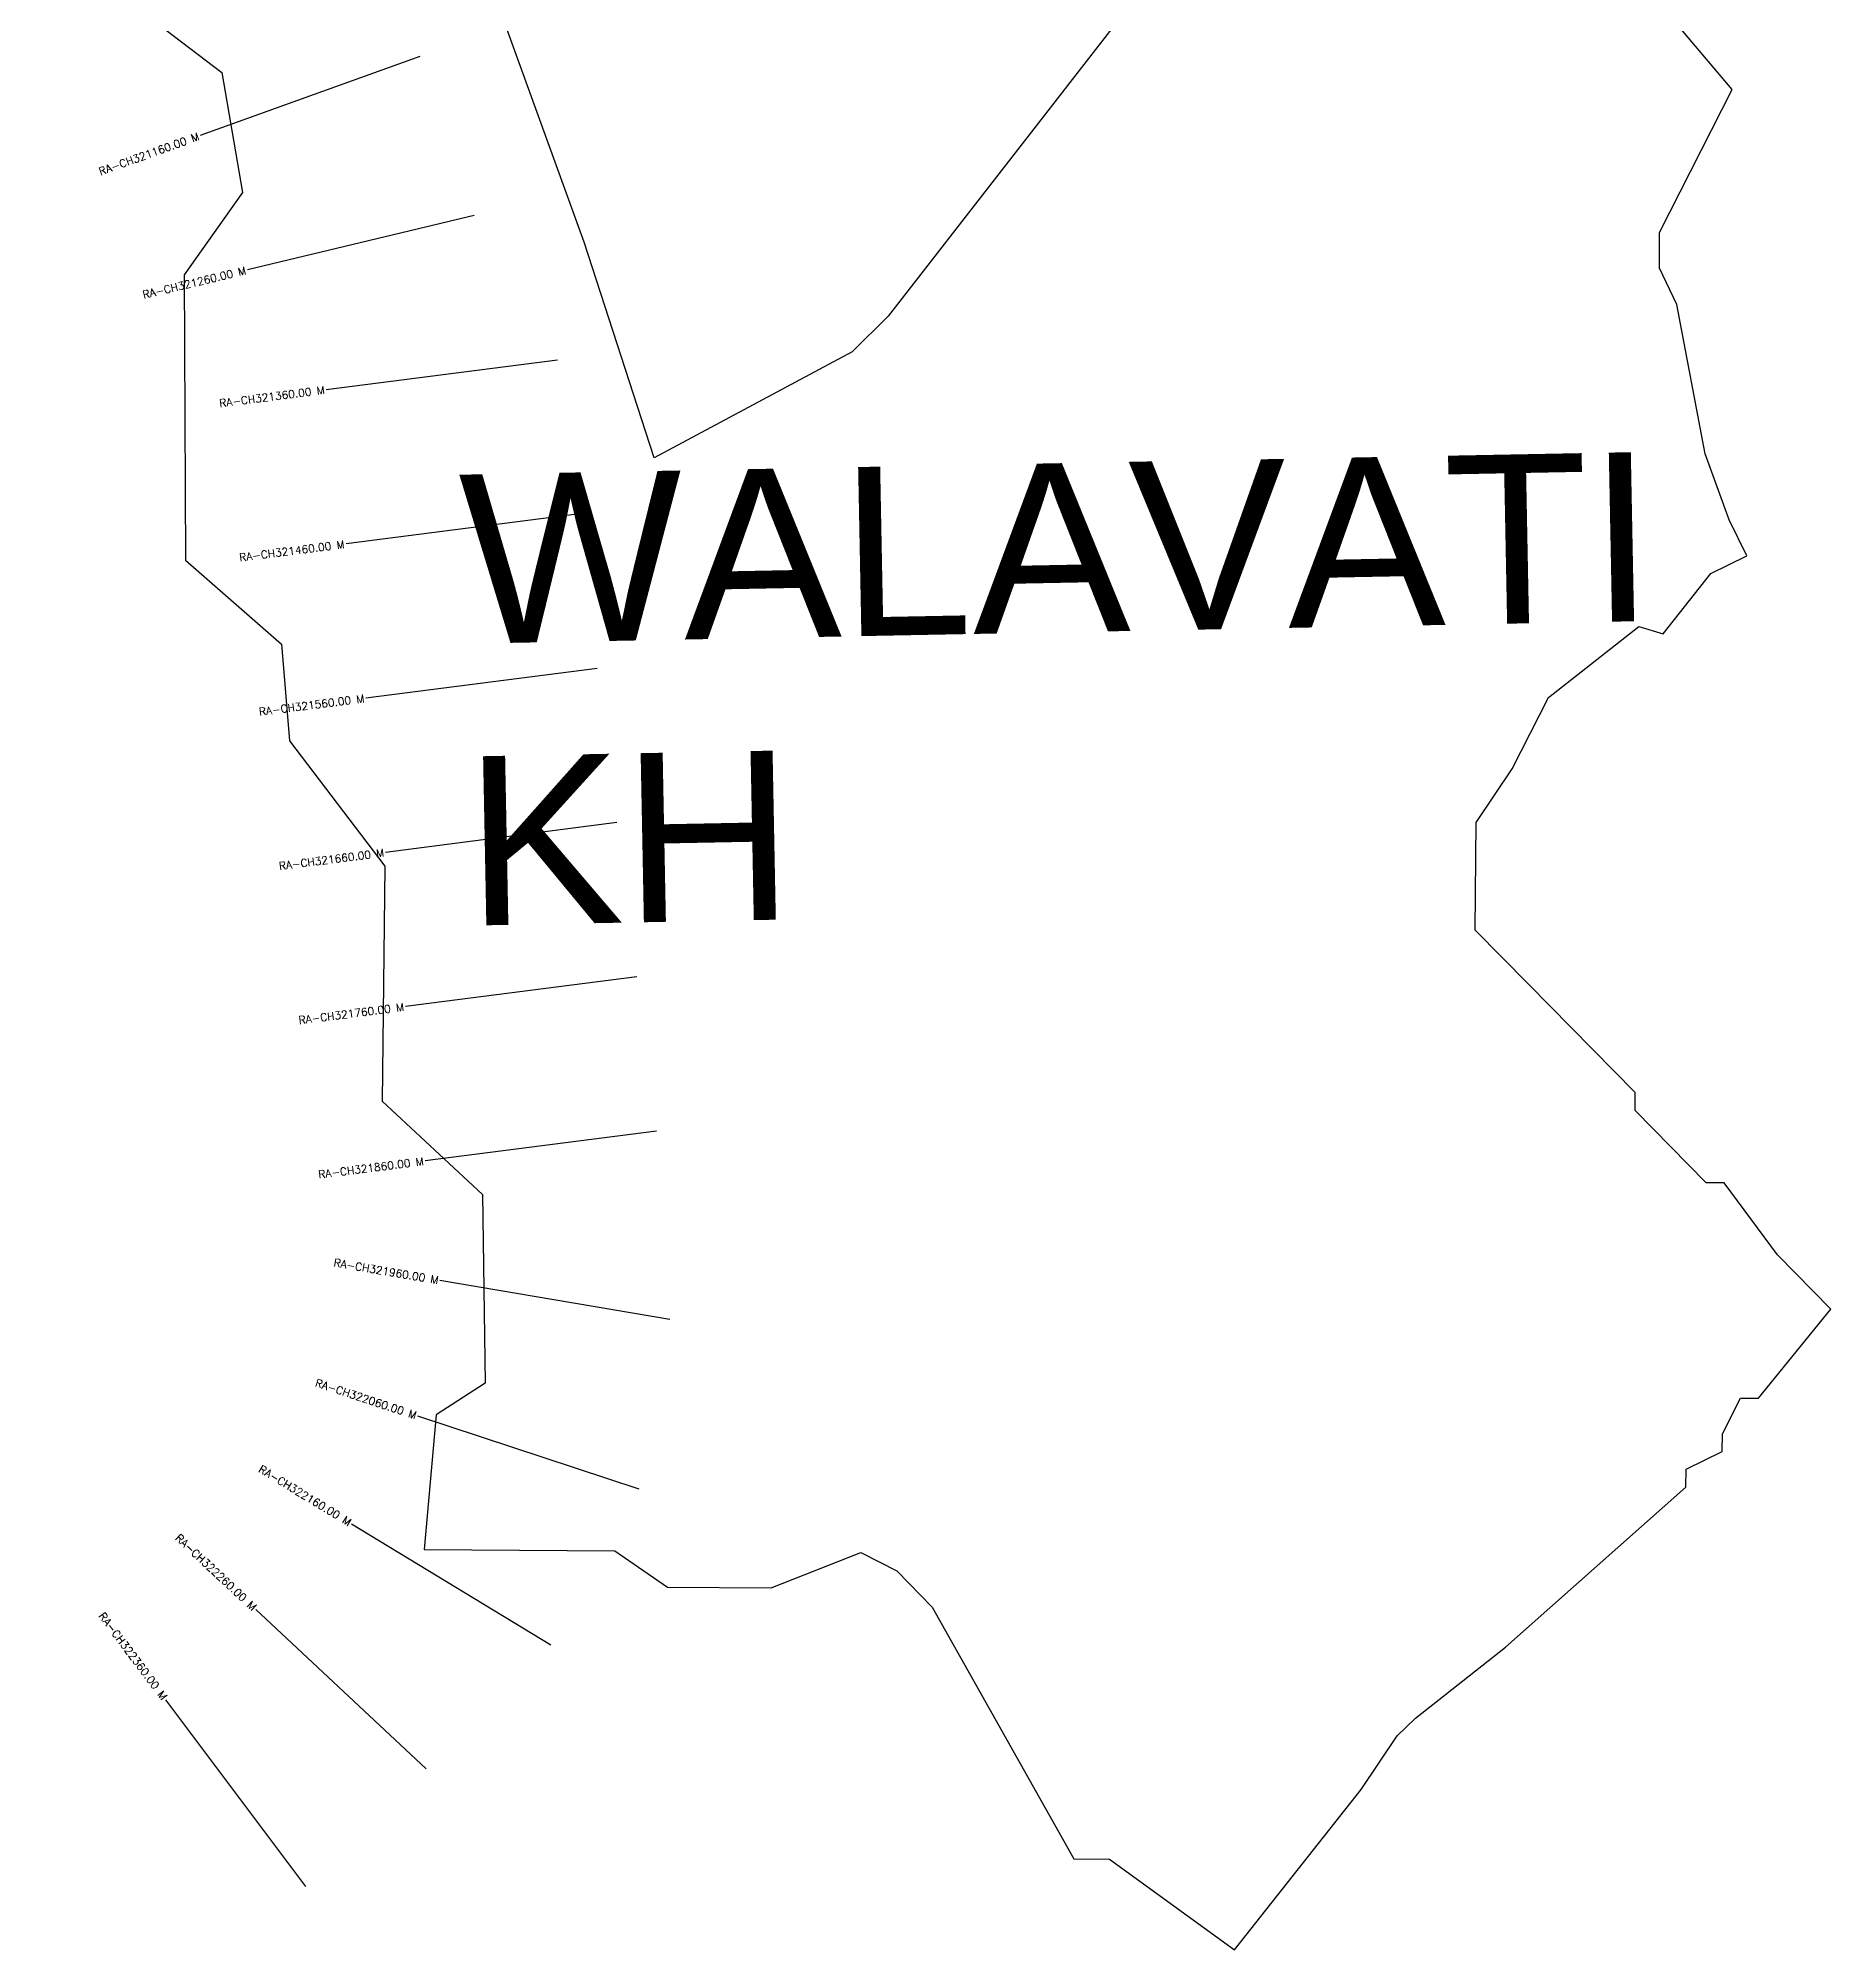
# Model space of a CAD drawing. Header units: metres. Extents: x 287628 to 289124, y 1998743 to 2001263.
# Drawn here: x 287972 to 289124, y 1998743 to 1999972 of the extents above; entities that cross this region are included whole.
import ezdxf
from ezdxf.enums import TextEntityAlignment as Align

# ---------------------------------------------------------------- set-up
doc = ezdxf.new("R2010")
doc.units = ezdxf.units.M
doc.header["$MEASUREMENT"] = 0
for name, color, linetype in [('CS', 134, 'Continuous'), ('CSMark', 6, 'Continuous'), ('VILLAGE BOUNDRY', 10, 'Continuous'), ('VILLAGE NAME', 250, 'Continuous')]:
    doc.layers.add(name, color=color, linetype=linetype)
doc.styles.get("Standard").update_dxf_attribs({"font": 'simplex.shx'})

msp = doc.modelspace()

# ---------------------------------------------------------------- linework, layer by layer
at = {"layer": 'CS'}
for p, q in [((288217, 1999960.7), (288075.8, 1999909.9)), ((288251.9, 1999858.4), (288106.1, 1999823.4)), ((288305.5, 1999765.5), (288156.7, 1999746.4)), ((288318.2, 1999666.3), (288169.5, 1999647.2)), ((288331, 1999567.1), (288182.2, 1999548)), ((288343.7, 1999468), (288194.9, 1999448.8)), ((288356.5, 1999368.8), (288207.7, 1999349.7)), ((288369.2, 1999269.6), (288220.4, 1999250.5)), ((288377.8, 1999148.4), (288229.9, 1999173.5)), ((288358.1, 1999039.3), (288215.6, 1999086.3)), ((288301.3, 1998939), (288173.1, 1999016.9)), ((288221.1, 1998859.5), (288111.5, 1998961.9)), ((288143.6, 1998783.8), (288053.6, 1998903.9))]:
    msp.add_line(p, q, dxfattribs=at)
at = {"layer": 'VILLAGE BOUNDRY'}
for points in [[(288669.4, 1999988.4), (288518.1, 1999793.6), (288494.9, 1999770.7), (288367.6, 1999702.5), (288322.6, 1999841.2), (288209.6, 2000153.2)], [(287971.6, 2000040.4), (288089.6, 1999950.3), (288102.9, 1999873.2), (288065.5, 1999820.3), (288066.3, 1999636.7), (288128.1, 1999582.7), (288133.1, 1999520.5), (288194.5, 1999439.9), (288192.8, 1999288.9), (288257.3, 1999228.9), (288258.9, 1999107.5), (288227.5, 1999087.1), (288219.8, 1999000.6), (288342.4, 1998999.6), (288376.2, 1998976.3), (288442.9, 1998975.8), (288500.6, 1998998.5), (288523.6, 1998986.8), (288546.5, 1998963.5), (288637.5, 1998801.5), (288660.5, 1998801.3), (288740.8, 1998743.1), (288822.2, 1998846.2), (288845.5, 1998880.6), (288857.2, 1998892.1), (288915.1, 1998937.7), (289031.1, 1999040.6), (289031.2, 1999052.1), (289054.4, 1999063.5), (289054.5, 1999075), (289066.1, 1999097.9), (289077.7, 1999097.9), (289124.2, 1999155.1), (289089.9, 1999190), (289055.7, 1999236.4), (289044.2, 1999236.4), (288998.4, 1999282.9), (288998.5, 1999294.4), (288929.8, 1999364.1), (288895.5, 1999398.9), (288896.1, 1999468.1), (288919.4, 1999502.5), (288942.7, 1999548.4), (289000.7, 1999594.1), (289016.4, 1999589.3), (289047.1, 1999628.3), (289070.2, 1999639.6), (289058.9, 1999662.8), (289043.4, 1999705.2), (289025.3, 1999801.3), (289014, 1999824.5), (289014.1, 1999847.5), (289060.9, 1999939.4), (288992.4, 2000020.6)]]:
    msp.add_lwpolyline(points, dxfattribs=at)

# ---------------------------------------------------------------- texts
at = {"layer": 'CSMark'}
for s, rotation, p in [('RA-CH321160.00 M', 19.783, (288074.9, 1999909.6)), ('RA-CH321260.00 M', 13.4885, (288105.1, 1999823.2)), ('RA-CH321360.00 M', 7.3238, (288155.7, 1999746.3)), ('RA-CH321460.00 M', 7.3238, (288168.5, 1999647.1)), ('RA-CH321560.00 M', 7.3238, (288181.2, 1999547.9)), ('RA-CH321660.00 M', 7.3238, (288194, 1999448.7)), ('RA-CH321760.00 M', 7.3238, (288206.7, 1999349.5)), ('RA-CH321860.00 M', 7.3238, (288219.4, 1999250.3)), ('RA-CH321960.00 M', 350.348, (288228.9, 1999173.7)), ('RA-CH322060.00 M', 341.7098, (288214.7, 1999086.6)), ('RA-CH322160.00 M', 328.6808, (288172.3, 1999017.5)), ('RA-CH322260.00 M', 316.9467, (288110.8, 1998962.6)), ('RA-CH322360.00 M', 306.8559, (288053, 1998904.7))]:
    msp.add_text(s, height=5, rotation=rotation, dxfattribs=at).set_placement(p, align=Align.MIDDLE_RIGHT)
at = {"layer": 'VILLAGE NAME', "insert": (288241.7, 1999691.7), "char_height": 108.748, "attachment_point": 1, "rotation": 1.1028}
msp.add_mtext_dynamic_manual_height_columns('{\\fArial|b0|i0|c0|p34;WALAVATI KH}', width=727.51, gutter_width=543.7, heights=[0], dxfattribs=at)

doc.saveas('drawing.dxf')
